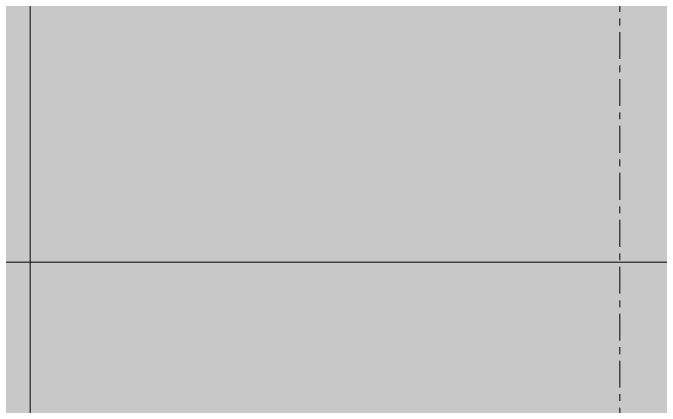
# Model space of a CAD drawing. Header units: inches. Extents: x 20426 to 92531, y -195 to 750.
# Drawn here: x 27333.9 to 27345.96, y 337.53 to 344.86 of the extents above; entities that cross this region are included whole.
import ezdxf

# ---------------------------------------------------------------- set-up
doc = ezdxf.new("R2010")
doc.units = ezdxf.units.IN
doc.header["$MEASUREMENT"] = 0
doc.linetypes.add('Grid Line 1_2_', pattern=[0.875, 0.5, -0.125, 0.125, -0.125])
for name, color, linetype, lineweight in [('A-ROOF', 132, 'Continuous', 13), ('G-ANNO-SYMB', 111, 'Continuous', 9), ('S-GRID', 1, 'Continuous', 9)]:
    doc.layers.add(name, color=color, linetype=linetype, lineweight=lineweight)

msp = doc.modelspace()

# ---------------------------------------------------------------- hatches: boundary and pattern name
at = {"layer": 'A-ROOF'}
for points in [[(27892.468, 340.213), (27940.579, 340.213), (27940.579, 394.369), (27788.573, 394.369), (27789.214, 388.536), (27788.986, 388.428), (27788.31, 388.323), (27785.705, 388.135), (27781.671, 387.994), (27775.385, 387.916), (27769.084, 387.949), (27763.213, 388.114), (27761.224, 388.224), (27759.442, 388.428), (27759.214, 388.536), (27759.855, 394.369), (27499.573, 394.369), (27500.214, 388.536), (27499.986, 388.428), (27499.31, 388.323), (27496.705, 388.135), (27492.671, 387.994), (27486.385, 387.916), (27480.084, 387.949), (27474.213, 388.114), (27472.224, 388.224), (27470.442, 388.428), (27470.214, 388.536), (27470.855, 394.369), (27210.573, 394.369), (27211.214, 388.536), (27210.986, 388.428), (27210.31, 388.323), (27207.705, 388.135), (27203.671, 387.994), (27197.385, 387.916), (27191.084, 387.949), (27185.213, 388.114), (27183.224, 388.224), (27181.442, 388.428), (27181.214, 388.536), (27181.855, 394.369), (26921.573, 394.369), (26922.214, 388.536), (26921.986, 388.428), (26921.31, 388.323), (26918.705, 388.135), (26914.671, 387.994), (26908.385, 387.916), (26902.084, 387.949), (26896.213, 388.114), (26894.224, 388.224), (26892.442, 388.428), (26892.214, 388.536), (26892.855, 394.369), (26632.573, 394.369), (26633.214, 388.536), (26632.986, 388.428), (26632.31, 388.323), (26629.705, 388.135), (26625.671, 387.994), (26619.385, 387.916), (26613.084, 387.949), (26607.213, 388.114), (26605.224, 388.224), (26603.442, 388.428), (26603.214, 388.536), (26603.855, 394.369), (26343.573, 394.369), (26344.214, 388.536), (26343.986, 388.428), (26343.31, 388.323), (26340.705, 388.135), (26336.671, 387.994), (26330.385, 387.916), (26324.084, 387.949), (26318.213, 388.114), (26316.224, 388.224), (26314.442, 388.428), (26314.214, 388.536), (26314.855, 394.369), (26054.573, 394.369), (26055.214, 388.536), (26054.986, 388.428), (26054.31, 388.323), (26051.705, 388.135), (26047.671, 387.994), (26041.385, 387.916), (26035.084, 387.949), (26029.213, 388.114), (26027.224, 388.224), (26025.442, 388.428), (26025.214, 388.536), (26025.855, 394.369), (25765.573, 394.369), (25766.214, 388.536), (25765.986, 388.428), (25765.31, 388.323), (25762.705, 388.135), (25758.671, 387.994), (25752.385, 387.916), (25746.084, 387.949), (25740.213, 388.114), (25738.224, 388.224), (25736.442, 388.428), (25736.214, 388.536), (25736.855, 394.369), (25476.573, 394.369), (25477.214, 388.536), (25476.986, 388.428), (25476.31, 388.323), (25473.409, 388.122), (25469.671, 387.994), (25463.385, 387.916), (25457.084, 387.949), (25451.213, 388.114), (25449.224, 388.224), (25447.442, 388.428), (25447.214, 388.536), (25447.855, 394.369), (25187.573, 394.369), (25188.214, 388.536), (25187.986, 388.428), (25187.31, 388.323), (25184.705, 388.135), (25180.671, 387.994), (25174.385, 387.916), (25168.084, 387.949), (25162.213, 388.114), (25160.224, 388.224), (25158.442, 388.428), (25158.214, 388.536), (25158.855, 394.369), (24898.573, 394.369), (24899.214, 388.536), (24898.986, 388.428), (24898.31, 388.323), (24895.705, 388.135), (24891.671, 387.994), (24885.385, 387.916), (24879.084, 387.949), (24873.213, 388.114), (24871.224, 388.224), (24869.442, 388.428), (24869.214, 388.536), (24869.855, 394.369), (24723.349, 394.369), (24723.349, 340.213), (27823.352, 340.213)], [(27892.468, 337.335), (27940.579, 337.335), (27940.579, 340.213), (24723.349, 340.213), (24723.349, 337.335), (27823.352, 337.335)]]:
    msp.add_hatch(color=256, dxfattribs=at).paths.add_polyline_path(points, flags=0)

# ---------------------------------------------------------------- linework, layer by layer
msp.add_line((24723.349, 340.213), (27940.579, 340.213), dxfattribs=at)
at = {"layer": 'G-ANNO-SYMB'}
msp.add_line((27334.224, 545.157), (27334.224, -54.817), dxfattribs=at)
at = {"layer": 'S-GRID', "linetype": 'Grid Line 1_2_'}
msp.add_line((27345.214, -132), (27345.214, 573.765), dxfattribs=at)

doc.saveas('drawing.dxf')
